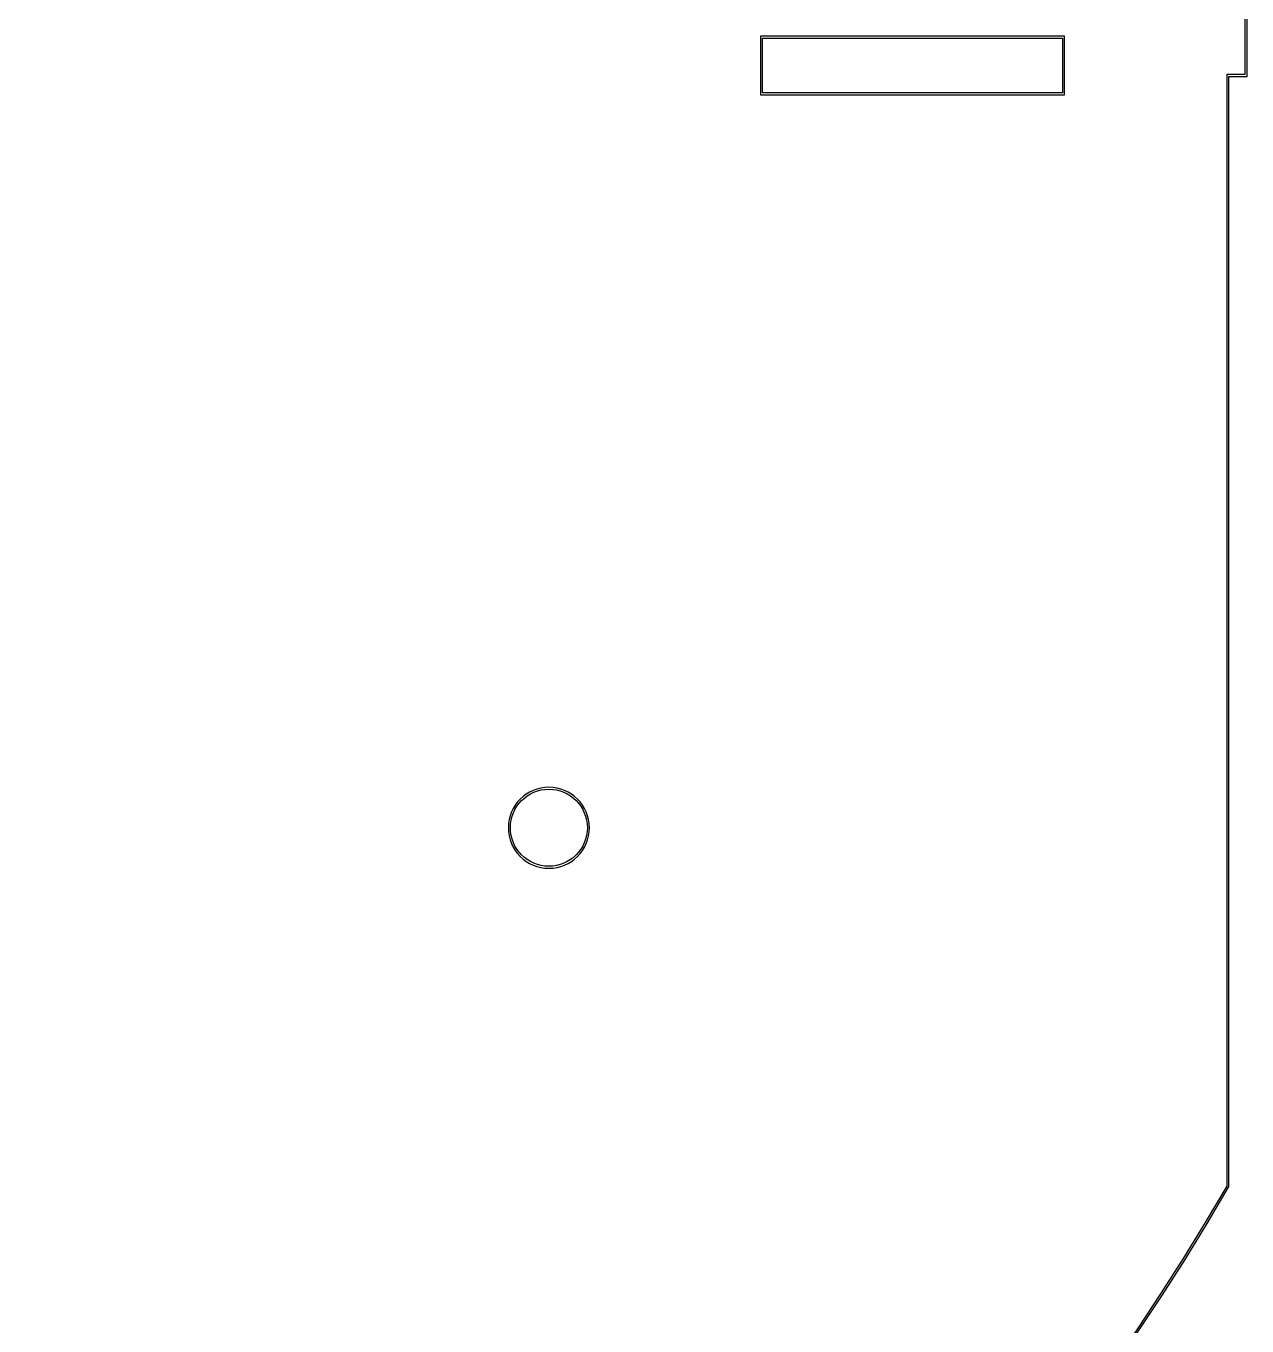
# Model space of a CAD drawing. Extents: x 10 to 440, y 10 to 290.
# Drawn here: x 167.8 to 228, y 95.4 to 159.5 of the extents above; entities that cross this region are included whole.
import ezdxf

# ---------------------------------------------------------------- set-up
doc = ezdxf.new("R2010")
doc.units = 0
doc.layers.add('Layer_1', color=7, linetype='CONTINUOUS')

msp = doc.modelspace()

# ---------------------------------------------------------------- linework, layer by layer
at = {"layer": 'Layer_1', "color": 7}
for p, q in [((227.90039, 160), (227.90039, 157.09961)), ((228, 157), (228, 160.09961)), ((204, 159), (204, 158.94922)), ((219, 159), (204, 159)), ((204, 159), (204, 159)), ((204, 158.94922), (204, 156.09961)), ((204.09961, 158.90039), (218.90039, 158.90039)), ((204.09961, 156.19922), (204.09961, 158.90039)), ((204.09961, 158.90039), (204.09961, 158.90039)), ((218.90039, 158.90039), (218.90039, 156.19922)), ((219, 156.09961), (219, 159)), ((227.90039, 157.09961), (227, 157.09961)), ((227, 157.09961), (227, 102.26367)), ((227.09961, 102.23438), (227.09961, 157)), ((227.09961, 157), (228, 157)), ((204, 156.09961), (219, 156.09961)), ((218.90039, 156.19922), (204.09961, 156.19922)), ((193.55078, 121.94922), (193.55078, 121.94922)), ((193.55078, 121.84961), (193.55078, 121.84961)), ((227.09375, 102.22461), (227.09961, 102.23438))]:
    msp.add_line(p, q, dxfattribs=at)
for points in [[(193.55078, 121.94922), (192.4468, 121.94922), (191.55078, 121.0532), (191.55078, 119.94922)], [(191.65039, 119.94922), (191.65039, 120.99915), (192.50085, 121.84961), (193.55078, 121.84961)], [(195.55078, 119.94922), (195.55078, 121.0532), (194.65476, 121.94922), (193.55078, 121.94922)], [(193.55078, 121.84961), (194.60071, 121.84961), (195.44922, 120.99915), (195.44922, 119.94922)], [(191.55078, 119.94922), (191.55078, 118.84524), (192.4468, 117.94922), (193.55078, 117.94922)], [(193.55078, 118.05078), (192.50085, 118.05078), (191.65039, 118.89929), (191.65039, 119.94922)], [(193.55078, 117.94922), (194.65476, 117.94922), (195.55078, 118.84524), (195.55078, 119.94922)], [(195.44922, 119.94922), (195.44922, 118.89929), (194.60071, 118.05078), (193.55078, 118.05078)], [(227, 102.26367), (204.64605, 63.78097), (163.5047, 40.09968), (119, 40.09961)], [(119, 40), (163.54399, 40.00007), (204.72329, 63.7054), (227.09375, 102.22461)]]:
    msp.add_open_spline(points, degree=3, dxfattribs=at)

doc.saveas('drawing.dxf')
